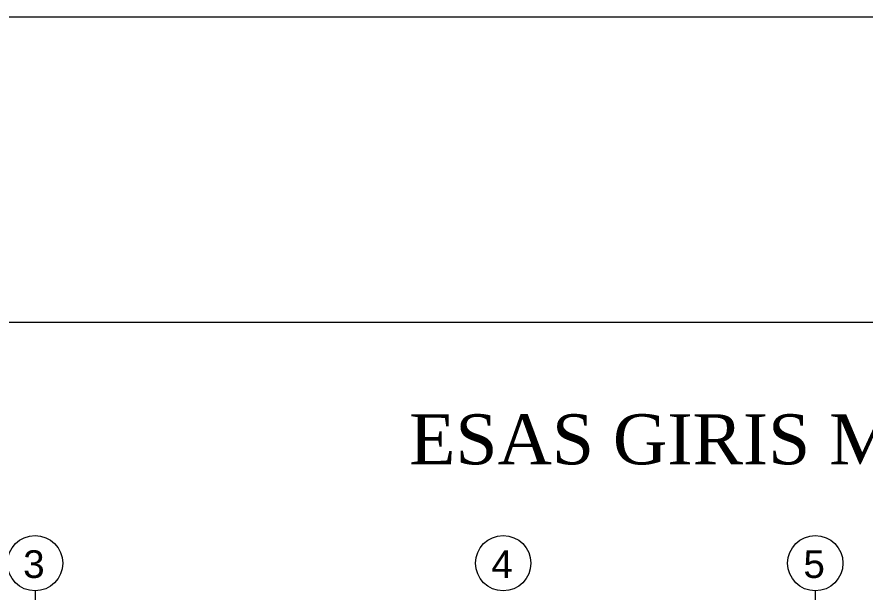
# Model space of a CAD drawing. Header units: millimetres. Extents: x 1531071 to 1560283, y -701792 to -691067.
# Drawn here: x 1546226 to 1547421, y -695855 to -695044 of the extents above; entities that cross this region are included whole.
import ezdxf

# ---------------------------------------------------------------- set-up
doc = ezdxf.new("R2010")
doc.units = ezdxf.units.MM
doc.header["$LTSCALE"] = 20
doc.header["$MEASUREMENT"] = 0
doc.linetypes.add('Dot & Dashed', pattern=[670.277762, 352.777767, -176.388884, 0, -141.111112])
for name, color, linetype, lineweight in [('OXLAR', 6, 'Continuous', 5), ('RAZMERI', 251, 'Continuous', 5), ('Shtamp', 7, 'Continuous', 15)]:
    doc.layers.add(name, color=color, linetype=linetype, lineweight=lineweight)
doc.styles.add('Times New  Roman', font='times.ttf')
doc.styles.add('СГЕНЕРИР_СТИЛЬ_1', font='arial.ttf')

msp = doc.modelspace()

# ---------------------------------------------------------------- linework, layer by layer
at = {"layer": 'OXLAR', "color": 6, "linetype": 'Dot & Dashed', "ltscale": 0.15}
for p, q in [((1546251.1, -695853.3), (1546251.1, -699157)), ((1547351.1, -695853.3), (1547351.1, -699157))]:
    msp.add_line(p, q, dxfattribs=at)
at = {"layer": 'RAZMERI', "color": 0}
for centre in [(1546251.1, -695814.3), (1546911.1, -695814.3), (1547351.1, -695814.3)]:
    msp.add_circle(centre, 39, dxfattribs=at)
at = {"layer": 'Shtamp', "lineweight": 15}
for points in [[(1543416.1, -695044.4), (1551427.4, -695044.4), (1551427.4, -701792.1), (1543416.1, -701792.1)], [(1544121.1, -695474.7), (1550675.8, -695474.7), (1550675.8, -701306.2), (1544121.1, -701306.2)]]:
    msp.add_lwpolyline(points, close=True, dxfattribs=at)

# ---------------------------------------------------------------- texts
at = {"lineweight": 13, "insert": (1546778.7, -695604.4), "char_height": 70.5, "width": 3233.584, "attachment_point": 1, "style": 'Times New  Roman'}
msp.add_mtext('ESAS GIRIS MERTEBESI', dxfattribs=at)
at = {"layer": 'RAZMERI', "color": 0, "style": 'СГЕНЕРИР_СТИЛЬ_1'}
for s, p in [('3', (1546234.3, -695835.1)), ('4', (1546894.3, -695835.1)), ('5', (1547334.3, -695835.1))]:
    msp.add_text(s, height=39, dxfattribs=at).set_placement(p)

doc.saveas('drawing.dxf')
